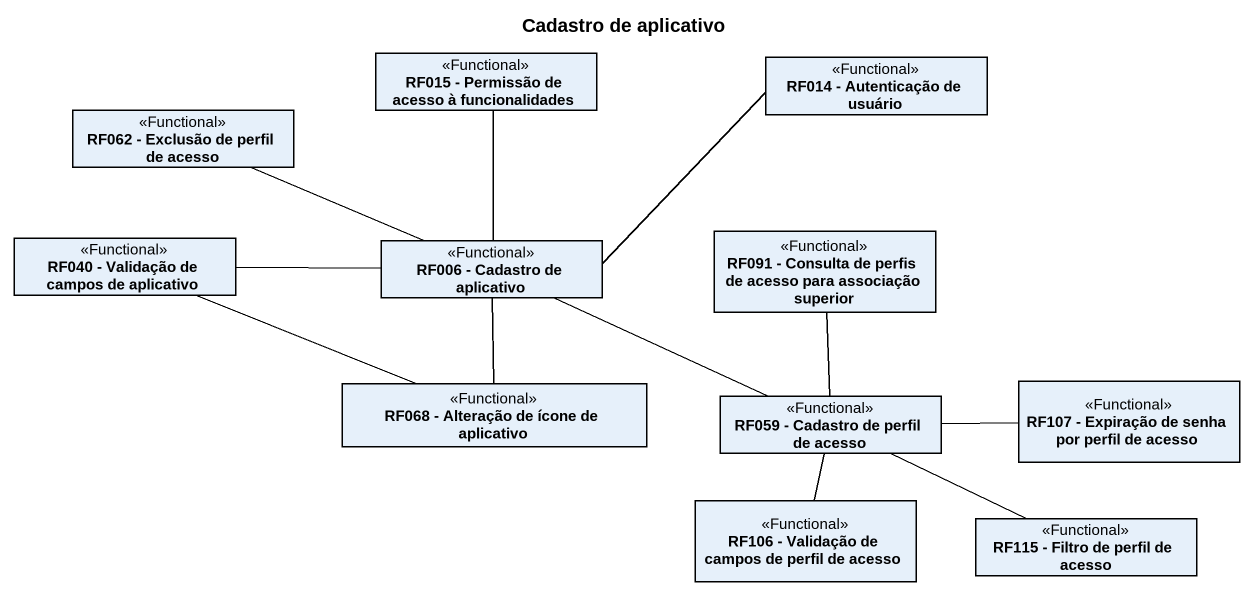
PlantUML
@startuml
title Cadastro de aplicativo
hide circle
hide empty members
class "RF015 - Permissão de acesso à funcionalidades" as RF015_Permissão_de_acesso_à <<Functional>>
class "RF014 - Autenticação de usuário" as RF014_Autenticação_de <<Functional>>
class "RF062 - Exclusão de perfil de acesso" as RF062_Exclusão_de_perfil_de <<Functional>>
class "RF040 - Validação de campos de aplicativo" as RF040_Validação_de_campos <<Functional>>
class "RF006 - Cadastro de aplicativo" as RF006_Cadastro_de_aplicativo <<Functional>>
class "RF091 - Consulta de perfis de acesso para associação superior" as RF091_Consulta_de_perfis_de <<Functional>>
class "RF068 - Alteração de ícone de aplicativo" as RF068_Alteração_de_ícone_de <<Functional>>
class "RF107 - Expiração de senha por perfil de acesso" as RF107_Expiração_de_senha <<Functional>>
class "RF059 - Cadastro de perfil de acesso" as RF059_Cadastro_de_perfil_de <<Functional>>
class "RF106 - Validação de campos de perfil de acesso" as RF106_Validação_de_campos <<Functional>>
class "RF115 - Filtro de perfil de acesso" as RF115_Filtro_de_perfil_de <<Functional>>
RF062_Exclusão_de_perfil_de -right- RF006_Cadastro_de_aplicativo
RF040_Validação_de_campos -right- RF006_Cadastro_de_aplicativo
RF006_Cadastro_de_aplicativo -up- RF015_Permissão_de_acesso_à
RF006_Cadastro_de_aplicativo -right- RF014_Autenticação_de
RF091_Consulta_de_perfis_de -- RF059_Cadastro_de_perfil_de
RF068_Alteração_de_ícone_de -left- RF040_Validação_de_campos
RF068_Alteração_de_ícone_de -up- RF006_Cadastro_de_aplicativo
RF107_Expiração_de_senha -left- RF059_Cadastro_de_perfil_de
RF059_Cadastro_de_perfil_de -left- RF006_Cadastro_de_aplicativo
RF106_Validação_de_campos -up- RF059_Cadastro_de_perfil_de
RF115_Filtro_de_perfil_de -left- RF059_Cadastro_de_perfil_de
@enduml
